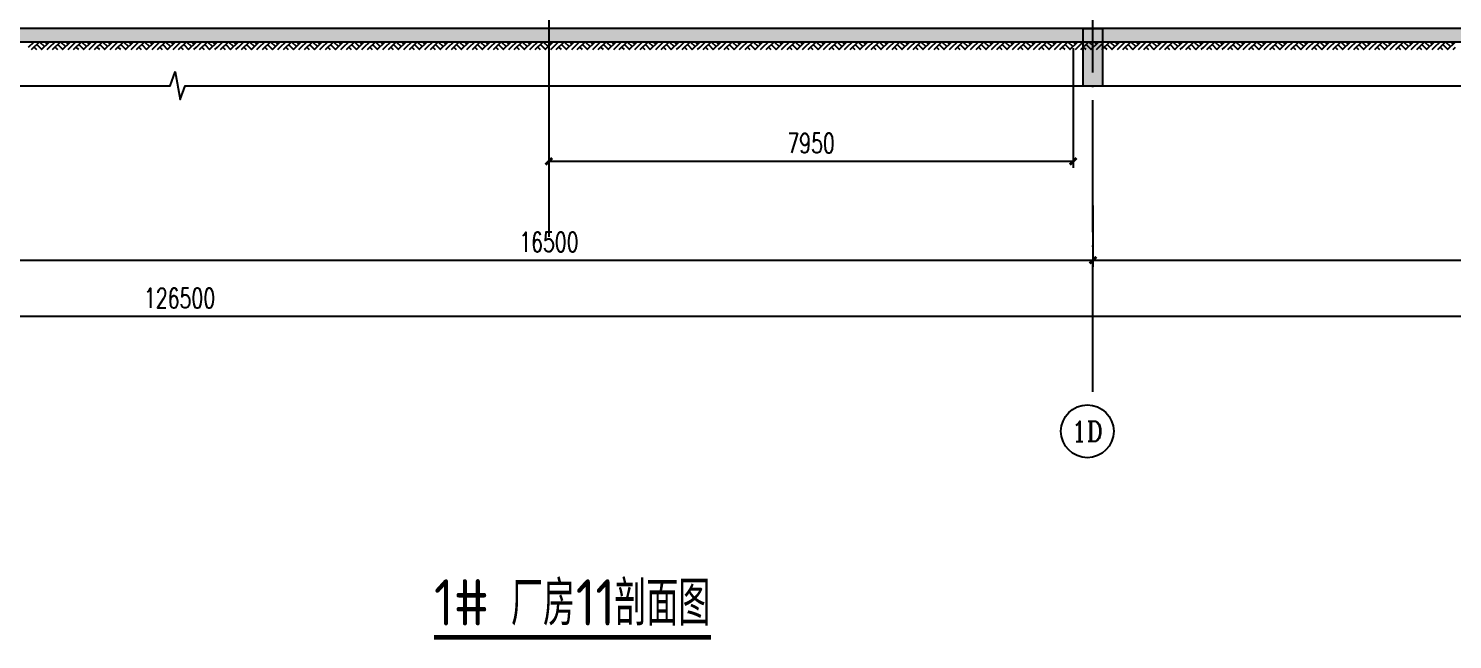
# Model space of a CAD drawing. Extents: x -1899985 to -450366, y 556196 to 2151267.
# Drawn here: x -1719251 to -1697658, y 558897 to 568158 of the extents above; entities that cross this region are included whole.
import ezdxf
from ezdxf.enums import TextEntityAlignment as Align

# ---------------------------------------------------------------- set-up
doc = ezdxf.new("R2010")
doc.units = 0
doc.header["$LTSCALE"] = 1000
doc.header["$MEASUREMENT"] = 0
doc.linetypes.add('DOTE', pattern=[2.42, 2, -0.2, 0.02, -0.2])
doc.layers.get('Defpoints').update_dxf_attribs({"color": 210})
for name, color, linetype in [('A-AXIS-D', 1, 'Continuous'), ('A-AXIS-DOTE', 14, 'DOTE'), ('A-AXIS-SYMB', 3, 'Continuous'), ('A-HATCH-1', 252, 'Continuous'), ('A-LIN-V', 9, 'Continuous'), ('AS-COLN', 6, 'Continuous'), ('DIM_SYMB', 3, 'Continuous'), ('PUB_HATCH', 8, 'Continuous'), ('PUB_TEXT', 7, 'Continuous'), ('建-尺寸', 3, 'Continuous')]:
    doc.layers.add(name, color=color, linetype=linetype)
doc.styles.add('_TCH_AXIS', font='COMPLEX', dxfattribs={"bigfont": 'GBCBIG'})
doc.styles.add('_TCH_DIM_T3', font='SIMPLEX', dxfattribs={"width": 0.705882, "bigfont": 'GBCBIG'})
doc.styles.add('A-DIM_T3', font='SIMPLEX', dxfattribs={"width": 0.705882, "bigfont": 'GBCBIG'})
doc.styles.get("Standard").update_dxf_attribs({"font": 'gbenor.shx', "bigfont": 'gbcbig.shx'})
doc.dimstyles.new('_TCH_ARCH&&100', dxfattribs={"dimtxt": 297.5, "dimasz": 100, "dimexe": 100, "dimexo": 100, "dimgap": 126.25, "dimtad": 1, "dimdec": 0, "dimzin": 0, "dimdsep": 46, "dimtxsty": '_TCH_DIM_T3', "dimblk": 'ARCHTICK', "dimcen": 0.09, "dimclrt": 7, "dimazin": 2, "dimtfac": 1, "dimtdec": 0, "dimtix": 1, "dimtmove": 2, "dimatfit": 3, "dimfxl": 0, "dimtolj": 1, "dimtzin": 0, "dimarcsym": 0})
doc.dimstyles.new('A-DIM&&100', dxfattribs={"dimtxt": 297.5, "dimasz": 100, "dimexe": 100, "dimexo": 100, "dimgap": 126.25, "dimtad": 1, "dimdec": 0, "dimzin": 0, "dimdsep": 46, "dimtxsty": 'A-DIM_T3', "dimblk": 'ARCHTICK', "dimcen": 0.09, "dimclrt": 7, "dimazin": 2, "dimtfac": 1, "dimtdec": 0, "dimtix": 1, "dimtmove": 2, "dimatfit": 3, "dimfxl": 0, "dimtolj": 1, "dimtzin": 0, "dimarcsym": 0})

# ---------------------------------------------------------------- blocks, each defined once
blk = doc.blocks.new('_ArchTick')
at = {"color": 0, "linetype": 'ByBlock', "const_width": 0.4}
blk.add_lwpolyline([(-0.5, -0.5), (0.5, 0.5)], dxfattribs=at)
blk = doc.blocks.new('*D492')
at = {"layer": 'Defpoints', "color": 0}
for p in [(-1570355, 567332), (-1562405, 567332), (-1562405, 565520)]:
    blk.add_point(p, dxfattribs=at)
at = {"layer": '建-尺寸', "color": 0, "lineweight": -2}
for p, q in [((-1570355, 567232), (-1570355, 565420)), ((-1562405, 567232), (-1562405, 565420)), ((-1570355, 565520), (-1562405, 565520))]:
    blk.add_line(p, q, dxfattribs=at)
at = {"layer": '建-尺寸', "color": 0, "lineweight": -2, "xscale": 100, "yscale": 100, "zscale": 100, "rotation": 180}
blk.add_blockref('_ArchTick', (-1570355, 565520), dxfattribs=at)
at = {"layer": '建-尺寸', "color": 0, "lineweight": -2, "xscale": 100, "yscale": 100, "zscale": 100}
blk.add_blockref('_ArchTick', (-1562405, 565520), dxfattribs=at)
at = {"layer": '建-尺寸', "color": 7, "insert": (-1566380, 565795), "char_height": 297.5, "attachment_point": 5, "style": 'A-DIM_T3'}
blk.add_mtext('\\A1;7950', dxfattribs=at)
blk = doc.blocks.new('*D393')
at = {"layer": 'A-AXIS-D', "color": 0, "lineweight": -2}
for p, q in [((-1780210, 565475), (-1780210, 563696)), ((-1653710, 565475), (-1653710, 563696)), ((-1780210, 563796), (-1653710, 563796))]:
    blk.add_line(p, q, dxfattribs=at)
at = {"layer": 'Defpoints', "color": 0}
for p in [(-1780210, 565575), (-1653710, 565575), (-1653710, 563796)]:
    blk.add_point(p, dxfattribs=at)
at = {"layer": 'A-AXIS-D', "color": 0, "lineweight": -2, "xscale": 100, "yscale": 100, "zscale": 100, "rotation": 180}
blk.add_blockref('_ArchTick', (-1780210, 563796), dxfattribs=at)
at = {"layer": 'A-AXIS-D', "color": 0, "lineweight": -2, "xscale": 100, "yscale": 100, "zscale": 100}
blk.add_blockref('_ArchTick', (-1653710, 563796), dxfattribs=at)
at = {"layer": 'A-AXIS-D', "color": 7, "insert": (-1716960, 564071), "char_height": 297.5, "attachment_point": 5, "style": '_TCH_DIM_T3'}
blk.add_mtext('\\A1;126500', dxfattribs=at)
blk = doc.blocks.new('*D458')
at = {"layer": 'A-AXIS-D', "color": 0, "lineweight": -2}
for p, q in [((-1719610, 565475), (-1719610, 564546)), ((-1703110, 565475), (-1703110, 564546)), ((-1719610, 564646), (-1703110, 564646))]:
    blk.add_line(p, q, dxfattribs=at)
at = {"layer": 'Defpoints', "color": 0}
for p in [(-1719610, 565575), (-1703110, 565575), (-1703110, 564646)]:
    blk.add_point(p, dxfattribs=at)
at = {"layer": 'A-AXIS-D', "color": 0, "lineweight": -2, "xscale": 100, "yscale": 100, "zscale": 100, "rotation": 180}
blk.add_blockref('_ArchTick', (-1719610, 564646), dxfattribs=at)
at = {"layer": 'A-AXIS-D', "color": 0, "lineweight": -2, "xscale": 100, "yscale": 100, "zscale": 100}
blk.add_blockref('_ArchTick', (-1703110, 564646), dxfattribs=at)
at = {"layer": 'A-AXIS-D', "color": 7, "insert": (-1711360, 564921), "char_height": 297.5, "attachment_point": 5, "style": '_TCH_DIM_T3'}
blk.add_mtext('\\A1;16500', dxfattribs=at)
blk = doc.blocks.new('*D459')
at = {"layer": 'A-AXIS-D', "color": 0, "lineweight": -2}
for p, q in [((-1703110, 565475), (-1703110, 564546)), ((-1686610, 565475), (-1686610, 564546)), ((-1703110, 564646), (-1686610, 564646))]:
    blk.add_line(p, q, dxfattribs=at)
at = {"layer": 'Defpoints', "color": 0}
for p in [(-1703110, 565575), (-1686610, 565575), (-1686610, 564646)]:
    blk.add_point(p, dxfattribs=at)
at = {"layer": 'A-AXIS-D', "color": 0, "lineweight": -2, "xscale": 100, "yscale": 100, "zscale": 100, "rotation": 180}
blk.add_blockref('_ArchTick', (-1703110, 564646), dxfattribs=at)
at = {"layer": 'A-AXIS-D', "color": 0, "lineweight": -2, "xscale": 100, "yscale": 100, "zscale": 100}
blk.add_blockref('_ArchTick', (-1686610, 564646), dxfattribs=at)
at = {"layer": 'A-AXIS-D', "color": 7, "insert": (-1694860, 564921), "char_height": 297.5, "attachment_point": 5, "style": '_TCH_DIM_T3'}
blk.add_mtext('\\A1;16500', dxfattribs=at)
blk = doc.blocks.new('$LinePat$素土夯实')
at = {"color": 0}
for p, q in [((0, -210), (210, 0)), ((120, -300), (420, 0)), ((420, 0), (608, -188)), ((495, -300), (795, 0)), ((615, 0), (705, -90)), ((210, -210), (300, -300)), ((315, -105), (502, -293)), ((705, -300), (795, -210))]:
    blk.add_line(p, q, dxfattribs=at)
blk = doc.blocks.new('b234swerwr')
at = {"layer": 'A-AXIS-DOTE', "color": 4}
blk.add_line((-1570355.4, 578015), (-1570355.4, 564377.5), dxfattribs=at)
at = {"layer": '建-尺寸', "color": 4}
dim = blk.add_aligned_dim(p1=(-1570355.4, 567332.5), p2=(-1562405.4, 567332.5), distance=-1812.5, dimstyle='A-DIM&&100', dxfattribs=at)
dim.commit()
dim.dimension.update_dxf_attribs({"geometry": '*D492', "text_midpoint": (-1566380.4, 565795)})

msp = doc.modelspace()

# ---------------------------------------------------------------- hatches: boundary and pattern name
at = {"layer": 'A-HATCH-1'}
h = msp.add_hatch(dxfattribs=at)
h.set_pattern_fill('混凝土', color=256, scale=50)
h.set_pattern_definition([(50, (0, 0), (358.63009, -31.376067), [37.5, -412.5]), (355, (0, 0), (-69.37567, 376.09607), [30, -330]), (100.4514, (29.9, -2.6), (289.25469, 344.71977), [31.870095, -350.571056]), (46.1842, (0, 100), (533.62052, -82.75951), [56.25, -618.75]), (96.6356, (44.47, 93.1), (467.33135, 487.05894), [47.80514, -525.8565]), (351.1842, (0, 100), (467.33097, 487.0593), [45, -495]), (21, (50, 75), (298.453526, -201.309445), [37.5, -412.5]), (326, (50, 75), (121.657666, 362.57502), [30, -330]), (71.4514, (74.87, 58.22), (420.111314, 161.26525), [31.870095, -350.571056]), (37.5, (0, 0), (6.079928, 166.446927), [0, -326, 0, -335, 0, -331.25]), (7.5, (0, 0), (131.534769, 197.205856), [0, -191, 0, -318.5, 0, -126.25]), (327.5, (-111.5, 0), (266.911218, -11.277436), [0, -125, 0, -390, 0, -517.5]), (317.5, (-161.5, 0), (291.593085, 50.05249), [0, -162.5, 0, -259, 0, -367.5])])
h.paths.add_polyline_path([(-1669610.4, 567957.5), (-1669610.4, 568157.5), (-1779710.4, 568157.5), (-1779710.4, 567957.5)])
h.paths.add_polyline_path([(-1669510.4, 567957.5), (-1669510.4, 568157.5), (-1669610.4, 568157.5), (-1669610.4, 567957.5)])
at = {"layer": 'PUB_HATCH'}
msp.add_hatch(color=256, dxfattribs=at).paths.add_polyline_path([(-1702960.4, 567290), (-1702960.4, 568157.5), (-1703260.4, 568157.5), (-1703260.4, 567290)])

# ---------------------------------------------------------------- linework, layer by layer
at = {"layer": 'A-AXIS-D'}
msp.add_circle((-1703195.3, 562053), 400, dxfattribs=at)
at = {"layer": 'A-AXIS-DOTE'}
msp.add_line((-1703110.4, 562650.6), (-1703110.4, 585146), dxfattribs=at)
at = {"layer": 'A-AXIS-SYMB'}
msp.add_lwpolyline([(-1780738.3, 567290), (-1717102.4, 567290), (-1717026, 567500), (-1716951.9, 567080), (-1716877.4, 567290), (-1653241.5, 567290)], dxfattribs=at)
at = {"layer": 'AS-COLN'}
for p, q in [((-1703260.4, 567290), (-1703260.4, 568157.5)), ((-1703260.4, 568157.5), (-1702960.4, 568157.5)), ((-1702960.4, 567290), (-1702960.4, 568157.5)), ((-1703260.4, 567290), (-1702960.4, 567290))]:
    msp.add_line(p, q, dxfattribs=at)
msp.add_lwpolyline([(-1669610.4, 568157.5), (-1779710.4, 568157.5), (-1779710.4, 567957.5), (-1669610.4, 567957.5)], dxfattribs=at)
at = {"layer": 'DIM_SYMB', "const_width": 70}
msp.add_lwpolyline([(-1713101.9, 558932.5), (-1708903.3, 558932.5)], dxfattribs=at)

# ---------------------------------------------------------------- block references
at = {"layer": 'A-HATCH-1', "xscale": 0.4002617515003185, "yscale": 0.4, "zscale": 0.4, "rotation": 359.9999999999999}
for p in [(-1719250.9, 567957.5), (-1718932.7, 567957.5), (-1718614.4, 567957.5), (-1718296.2, 567957.5), (-1717978, 567957.5), (-1717659.8, 567957.5), (-1717341.6, 567957.5), (-1717023.4, 567957.5), (-1716705.2, 567957.5), (-1716387, 567957.5), (-1716068.8, 567957.5), (-1715750.6, 567957.5), (-1715432.4, 567957.5), (-1715114.2, 567957.5), (-1714795.9, 567957.5), (-1714477.7, 567957.5), (-1714159.5, 567957.5), (-1713841.3, 567957.5), (-1713523.1, 567957.5), (-1713204.9, 567957.5), (-1712886.7, 567957.5), (-1712568.5, 567957.5), (-1712250.3, 567957.5), (-1711932.1, 567957.5), (-1711613.9, 567957.5), (-1711295.7, 567957.5), (-1710977.5, 567957.5), (-1710659.2, 567957.5), (-1710341, 567957.5), (-1710022.8, 567957.5), (-1709704.6, 567957.5), (-1709386.4, 567957.5), (-1709068.2, 567957.5), (-1708750, 567957.5), (-1708431.8, 567957.5), (-1708113.6, 567957.5), (-1707795.4, 567957.5), (-1707477.2, 567957.5), (-1707159, 567957.5), (-1706840.7, 567957.5), (-1706522.5, 567957.5), (-1706204.3, 567957.5), (-1705886.1, 567957.5), (-1705567.9, 567957.5), (-1705249.7, 567957.5), (-1704931.5, 567957.5), (-1704613.3, 567957.5), (-1704295.1, 567957.5), (-1703976.9, 567957.5), (-1703658.7, 567957.5), (-1703340.5, 567957.5), (-1703022.2, 567957.5), (-1702704, 567957.5), (-1702385.8, 567957.5), (-1702067.6, 567957.5), (-1701749.4, 567957.5), (-1701431.2, 567957.5), (-1701113, 567957.5), (-1700794.8, 567957.5), (-1700476.6, 567957.5), (-1700158.4, 567957.5), (-1699840.2, 567957.5), (-1699522, 567957.5), (-1699203.8, 567957.5), (-1698885.5, 567957.5), (-1698567.3, 567957.5), (-1698249.1, 567957.5), (-1697930.9, 567957.5)]:
    msp.add_blockref('$LinePat$素土夯实', p, dxfattribs=at)
at = {"layer": 'A-LIN-V'}
msp.add_blockref('b234swerwr', (-141005, 625), dxfattribs=at)

# ---------------------------------------------------------------- texts
at = {"layer": 'PUB_TEXT', "style": '_TCH_AXIS'}
msp.add_text('1D', height=307.25, dxfattribs=at).set_placement((-1703429.4, 561899.4), (-1702961.2, 561899.4), align=Align.FIT)
at = {"layer": 'PUB_TEXT'}
for s, height, p in [('1#', 700, (-1713101.9, 559109.7)), ('厂房', 675.18, (-1711935.2, 559109.7)), ('11', 700, (-1710952.2, 559109.7)), ('剖面图', 675.18, (-1710368.9, 559109.7))]:
    msp.add_text(s, height=height, dxfattribs=at).set_placement(p)

# ---------------------------------------------------------------- dimensions: what is measured, and where the dimension line sits
at = {"layer": 'A-AXIS-D'}
for base, p1, p2, picture, middle in [((-1653710.4, 563795.6), (-1780210.4, 565575), (-1653710.4, 565575), '*D393', (-1716960.4, 564070.6)), ((-1703110.4, 564645.6), (-1719610.4, 565575), (-1703110.4, 565575), '*D458', (-1711360.4, 564920.6)), ((-1686610.4, 564645.6), (-1703110.4, 565575), (-1686610.4, 565575), '*D459', (-1694860.4, 564920.6))]:
    dim = msp.add_linear_dim(base=base, p1=p1, p2=p2, angle=0, dimstyle='_TCH_ARCH&&100', override={"dimgap": 0}, dxfattribs=at)
    dim.commit()
    dim.dimension.update_dxf_attribs({"geometry": picture, "text_midpoint": middle, "dimtype": 129})

doc.saveas('drawing.dxf')
